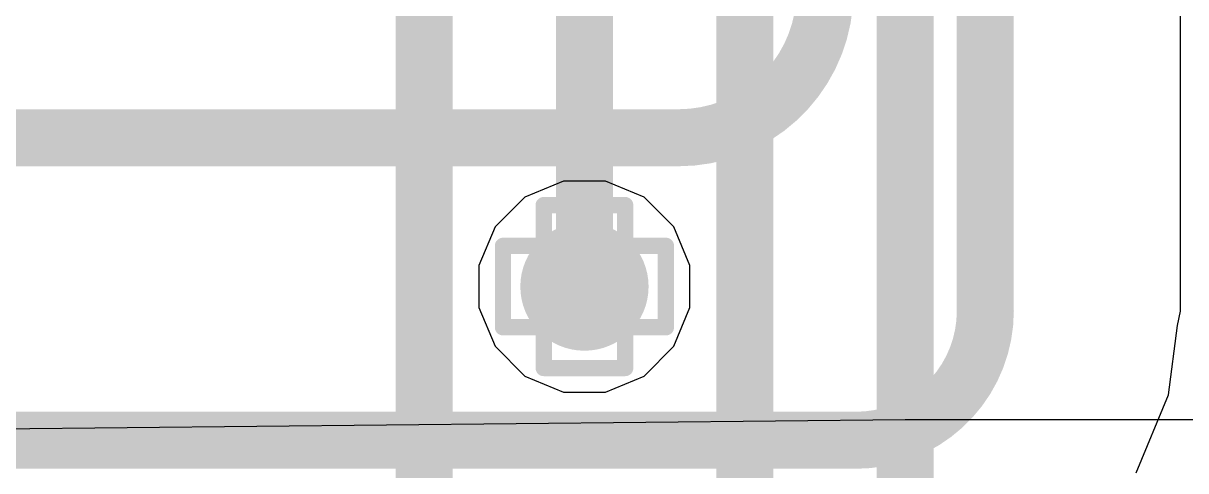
# Model space of a CAD drawing. Header units: inches. Extents: x -2 to 5376, y -4 to 5426.
# Drawn here: x 122.087 to 125.712, y 32.607 to 34.003 of the extents above; entities that cross this region are included whole.
import ezdxf

# ---------------------------------------------------------------- set-up
doc = ezdxf.new("R2010")
doc.units = ezdxf.units.IN
for name, color, linetype in [('Bottom Layer', 5, 'Continuous'), ('Drill Drawing', 1, 'Continuous'), ('Layer 1', 16, 'Continuous'), ('Layer 2', 76, 'Continuous'), ('Top Layer', 1, 'Continuous'), ('Via Holes', 16, 'Continuous')]:
    doc.layers.add(name, color=color, linetype=linetype)

msp = doc.modelspace()

# ---------------------------------------------------------------- hatches: boundary and pattern name
at = {"layer": 'Bottom Layer'}
h = msp.add_hatch(color=5, dxfattribs=at)
edge = h.paths.add_edge_path()
edge.add_arc((123.8366, 33.1818), 0.2, 0, 360)
at = {"layer": 'Layer 1'}
h = msp.add_hatch(color=16, dxfattribs=at)
edge = h.paths.add_edge_path()
edge.add_arc((123.8366, 33.1818), 0.2, 0, 360)
at = {"layer": 'Layer 2'}
h = msp.add_hatch(color=76, dxfattribs=at)
edge = h.paths.add_edge_path()
edge.add_arc((123.8366, 33.1818), 0.2, 0, 360)
at = {"layer": 'Top Layer'}
h = msp.add_hatch(color=1, dxfattribs=at)
edge = h.paths.add_edge_path()
edge.add_arc((123.8366, 33.1818), 0.2, 0, 360)
at = {"layer": 'Via Holes'}
h = msp.add_hatch(color=7, dxfattribs=at)
edge = h.paths.add_edge_path()
edge.add_arc((123.8366, 33.1818), 0.075, 0, 360)

# ---------------------------------------------------------------- linework, layer by layer
at = {"layer": 'Bottom Layer'}
for p, q in [((125.6952, 33.1056), (125.6952, 36.4204)), ((125.6861, 33.06), (125.6952, 33.1056)), ((125.6578, 32.8446), (125.6861, 33.06)), ((125.557, 32.6013), (125.6578, 32.8446))]:
    msp.add_line(p, q, dxfattribs=at)
for points in [[(125.0866, 33.1056, 0.1778, 0.1778, 0), (125.0866, 36.4204, 0.1778, 0.1778, 0)], [(124.5866, 34.102, 0.1778, 0.1778, -0.414214), (124.1305, 33.6459, 0.1778, 0.1778, 0)], [(112.0137, 33.6459, 0.1778, 0.1778, 0), (124.1305, 33.6459, 0.1778, 0.1778, 0)], [(125.0866, 33.1056, 0.1778, 0.1778, -0.414214), (124.6836, 32.7026, 0.1778, 0.1778, 0)], [(109.93, 32.7026, 0.1778, 0.1778, 0), (124.6836, 32.7026, 0.1778, 0.1778, 0)]]:
    msp.add_lwpolyline(points, format="xyseb", dxfattribs=at)
for points in [[(124.0861, 33.6459, 0.0889, 0.0889, 1), (124.175, 33.6459, 0.0889, 0.0889, 1)], [(124.0861, 33.6459, 0.0889, 0.0889, 1), (124.175, 33.6459, 0.0889, 0.0889, 1)], [(125.0422, 33.1056, 0.0889, 0.0889, 1), (125.1311, 33.1056, 0.0889, 0.0889, 1)], [(125.0422, 33.1056, 0.0889, 0.0889, 1), (125.1311, 33.1056, 0.0889, 0.0889, 1)], [(124.6391, 32.7026, 0.0889, 0.0889, 1), (124.728, 32.7026, 0.0889, 0.0889, 1)], [(124.6391, 32.7026, 0.0889, 0.0889, 1), (124.728, 32.7026, 0.0889, 0.0889, 1)]]:
    msp.add_lwpolyline(points, format="xyseb", close=True, dxfattribs=at)
at = {"layer": 'Drill Drawing'}
for points in [[(123.7096, 33.3088, 0.0508, 0.0508, 0), (123.7096, 33.4358, 0.0508, 0.0508, 0)], [(123.7096, 33.4358, 0.0508, 0.0508, 0), (123.9636, 33.4358, 0.0508, 0.0508, 0)], [(123.9636, 33.3088, 0.0508, 0.0508, 0), (123.9636, 33.4358, 0.0508, 0.0508, 0)], [(123.7604, 33.258, 0.0508, 0.0508, 0), (123.7604, 33.3342, 0.0508, 0.0508, 0)], [(123.7604, 33.3342, 0.0508, 0.0508, 0), (123.9128, 33.3342, 0.0508, 0.0508, 0)], [(123.9128, 33.258, 0.0508, 0.0508, 0), (123.9128, 33.3342, 0.0508, 0.0508, 0)], [(123.5826, 33.0548, 0.0508, 0.0508, 0), (123.5826, 33.3088, 0.0508, 0.0508, 0)], [(123.5826, 33.3088, 0.0508, 0.0508, 0), (123.7096, 33.3088, 0.0508, 0.0508, 0)], [(123.9636, 33.3088, 0.0508, 0.0508, 0), (124.0906, 33.3088, 0.0508, 0.0508, 0)], [(124.0906, 33.0548, 0.0508, 0.0508, 0), (124.0906, 33.3088, 0.0508, 0.0508, 0)], [(123.6842, 33.1056, 0.0508, 0.0508, 0), (123.6842, 33.258, 0.0508, 0.0508, 0)], [(123.6842, 33.258, 0.0508, 0.0508, 0), (123.7604, 33.258, 0.0508, 0.0508, 0)], [(123.9128, 33.258, 0.0508, 0.0508, 0), (123.989, 33.258, 0.0508, 0.0508, 0)], [(123.989, 33.1056, 0.0508, 0.0508, 0), (123.989, 33.258, 0.0508, 0.0508, 0)], [(123.6842, 33.1056, 0.0508, 0.0508, 0), (123.7604, 33.1056, 0.0508, 0.0508, 0)], [(123.7604, 33.0294, 0.0508, 0.0508, 0), (123.7604, 33.1056, 0.0508, 0.0508, 0)], [(123.9128, 33.1056, 0.0508, 0.0508, 0), (123.989, 33.1056, 0.0508, 0.0508, 0)], [(123.9128, 33.0294, 0.0508, 0.0508, 0), (123.9128, 33.1056, 0.0508, 0.0508, 0)], [(123.5826, 33.0548, 0.0508, 0.0508, 0), (123.7096, 33.0548, 0.0508, 0.0508, 0)], [(123.7096, 32.9278, 0.0508, 0.0508, 0), (123.7096, 33.0548, 0.0508, 0.0508, 0)], [(123.9636, 33.0548, 0.0508, 0.0508, 0), (124.0906, 33.0548, 0.0508, 0.0508, 0)], [(123.9636, 32.9278, 0.0508, 0.0508, 0), (123.9636, 33.0548, 0.0508, 0.0508, 0)], [(123.7604, 33.0294, 0.0508, 0.0508, 0), (123.9128, 33.0294, 0.0508, 0.0508, 0)], [(123.7096, 32.9278, 0.0508, 0.0508, 0), (123.9636, 32.9278, 0.0508, 0.0508, 0)]]:
    msp.add_lwpolyline(points, format="xyseb", dxfattribs=at)
for points in [[(123.6969, 33.4358, 0.0254, 0.0254, 1), (123.7223, 33.4358, 0.0254, 0.0254, 1)], [(123.6969, 33.4358, 0.0254, 0.0254, 1), (123.7223, 33.4358, 0.0254, 0.0254, 1)], [(123.9509, 33.4358, 0.0254, 0.0254, 1), (123.9763, 33.4358, 0.0254, 0.0254, 1)], [(123.9509, 33.4358, 0.0254, 0.0254, 1), (123.9763, 33.4358, 0.0254, 0.0254, 1)], [(123.7477, 33.3342, 0.0254, 0.0254, 1), (123.7731, 33.3342, 0.0254, 0.0254, 1)], [(123.7477, 33.3342, 0.0254, 0.0254, 1), (123.7731, 33.3342, 0.0254, 0.0254, 1)], [(123.9001, 33.3342, 0.0254, 0.0254, 1), (123.9255, 33.3342, 0.0254, 0.0254, 1)], [(123.9001, 33.3342, 0.0254, 0.0254, 1), (123.9255, 33.3342, 0.0254, 0.0254, 1)], [(123.5699, 33.3088, 0.0254, 0.0254, 1), (123.5953, 33.3088, 0.0254, 0.0254, 1)], [(123.5699, 33.3088, 0.0254, 0.0254, 1), (123.5953, 33.3088, 0.0254, 0.0254, 1)], [(123.6969, 33.3088, 0.0254, 0.0254, 1), (123.7223, 33.3088, 0.0254, 0.0254, 1)], [(123.6969, 33.3088, 0.0254, 0.0254, 1), (123.7223, 33.3088, 0.0254, 0.0254, 1)], [(123.9509, 33.3088, 0.0254, 0.0254, 1), (123.9763, 33.3088, 0.0254, 0.0254, 1)], [(123.9509, 33.3088, 0.0254, 0.0254, 1), (123.9763, 33.3088, 0.0254, 0.0254, 1)], [(124.0779, 33.3088, 0.0254, 0.0254, 1), (124.1033, 33.3088, 0.0254, 0.0254, 1)], [(124.0779, 33.3088, 0.0254, 0.0254, 1), (124.1033, 33.3088, 0.0254, 0.0254, 1)], [(123.6715, 33.258, 0.0254, 0.0254, 1), (123.6969, 33.258, 0.0254, 0.0254, 1)], [(123.6715, 33.258, 0.0254, 0.0254, 1), (123.6969, 33.258, 0.0254, 0.0254, 1)], [(123.7477, 33.258, 0.0254, 0.0254, 1), (123.7731, 33.258, 0.0254, 0.0254, 1)], [(123.7477, 33.258, 0.0254, 0.0254, 1), (123.7731, 33.258, 0.0254, 0.0254, 1)], [(123.9001, 33.258, 0.0254, 0.0254, 1), (123.9255, 33.258, 0.0254, 0.0254, 1)], [(123.9001, 33.258, 0.0254, 0.0254, 1), (123.9255, 33.258, 0.0254, 0.0254, 1)], [(123.9763, 33.258, 0.0254, 0.0254, 1), (124.0017, 33.258, 0.0254, 0.0254, 1)], [(123.9763, 33.258, 0.0254, 0.0254, 1), (124.0017, 33.258, 0.0254, 0.0254, 1)], [(123.6715, 33.1056, 0.0254, 0.0254, 1), (123.6969, 33.1056, 0.0254, 0.0254, 1)], [(123.6715, 33.1056, 0.0254, 0.0254, 1), (123.6969, 33.1056, 0.0254, 0.0254, 1)], [(123.7477, 33.1056, 0.0254, 0.0254, 1), (123.7731, 33.1056, 0.0254, 0.0254, 1)], [(123.7477, 33.1056, 0.0254, 0.0254, 1), (123.7731, 33.1056, 0.0254, 0.0254, 1)], [(123.9001, 33.1056, 0.0254, 0.0254, 1), (123.9255, 33.1056, 0.0254, 0.0254, 1)], [(123.9001, 33.1056, 0.0254, 0.0254, 1), (123.9255, 33.1056, 0.0254, 0.0254, 1)], [(123.9763, 33.1056, 0.0254, 0.0254, 1), (124.0017, 33.1056, 0.0254, 0.0254, 1)], [(123.9763, 33.1056, 0.0254, 0.0254, 1), (124.0017, 33.1056, 0.0254, 0.0254, 1)], [(123.5699, 33.0548, 0.0254, 0.0254, 1), (123.5953, 33.0548, 0.0254, 0.0254, 1)], [(123.5699, 33.0548, 0.0254, 0.0254, 1), (123.5953, 33.0548, 0.0254, 0.0254, 1)], [(123.6969, 33.0548, 0.0254, 0.0254, 1), (123.7223, 33.0548, 0.0254, 0.0254, 1)], [(123.6969, 33.0548, 0.0254, 0.0254, 1), (123.7223, 33.0548, 0.0254, 0.0254, 1)], [(123.9509, 33.0548, 0.0254, 0.0254, 1), (123.9763, 33.0548, 0.0254, 0.0254, 1)], [(123.9509, 33.0548, 0.0254, 0.0254, 1), (123.9763, 33.0548, 0.0254, 0.0254, 1)], [(124.0779, 33.0548, 0.0254, 0.0254, 1), (124.1033, 33.0548, 0.0254, 0.0254, 1)], [(124.0779, 33.0548, 0.0254, 0.0254, 1), (124.1033, 33.0548, 0.0254, 0.0254, 1)], [(123.7477, 33.0294, 0.0254, 0.0254, 1), (123.7731, 33.0294, 0.0254, 0.0254, 1)], [(123.7477, 33.0294, 0.0254, 0.0254, 1), (123.7731, 33.0294, 0.0254, 0.0254, 1)], [(123.9001, 33.0294, 0.0254, 0.0254, 1), (123.9255, 33.0294, 0.0254, 0.0254, 1)], [(123.9001, 33.0294, 0.0254, 0.0254, 1), (123.9255, 33.0294, 0.0254, 0.0254, 1)], [(123.6969, 32.9278, 0.0254, 0.0254, 1), (123.7223, 32.9278, 0.0254, 0.0254, 1)], [(123.6969, 32.9278, 0.0254, 0.0254, 1), (123.7223, 32.9278, 0.0254, 0.0254, 1)], [(123.9509, 32.9278, 0.0254, 0.0254, 1), (123.9763, 32.9278, 0.0254, 0.0254, 1)], [(123.9509, 32.9278, 0.0254, 0.0254, 1), (123.9763, 32.9278, 0.0254, 0.0254, 1)]]:
    msp.add_lwpolyline(points, format="xyseb", close=True, dxfattribs=at)
at = {"layer": 'Layer 1'}
for p, q in [((123.7712, 33.5108), (123.6502, 33.4607)), ((123.902, 33.5108), (123.7712, 33.5108)), ((124.023, 33.4607), (123.902, 33.5108)), ((123.6502, 33.4607), (123.5577, 33.3682)), ((124.1155, 33.3682), (124.023, 33.4607)), ((123.5577, 33.3682), (123.5076, 33.2473)), ((124.1656, 33.2473), (124.1155, 33.3682)), ((123.5076, 33.2473), (123.5076, 33.1164)), ((124.1656, 33.1164), (124.1656, 33.2473)), ((123.5076, 33.1164), (123.5577, 32.9955)), ((124.1155, 32.9955), (124.1656, 33.1164)), ((123.5577, 32.9955), (123.6502, 32.9029)), ((124.023, 32.9029), (124.1155, 32.9955)), ((123.6502, 32.9029), (123.7712, 32.8528)), ((123.902, 32.8528), (124.023, 32.9029)), ((123.7712, 32.8528), (123.902, 32.8528))]:
    msp.add_line(p, q, dxfattribs=at)
at = {"layer": 'Layer 2'}
for p, q in [((124.8366, 32.766), (120.1863, 32.7187)), ((126.6969, 32.766), (124.8366, 32.766))]:
    msp.add_line(p, q, dxfattribs=at)
at = {"layer": 'Top Layer'}
for points in [[(123.3366, 31.9786, 0.1778, 0.1778, 0), (123.3366, 35.9204, 0.1778, 0.1778, 0)], [(123.8366, 33.1818, 0.1778, 0.1778, 0), (123.8366, 35.9204, 0.1778, 0.1778, 0)], [(124.3366, 31.5494, 0.1778, 0.1778, 0), (124.3366, 35.9204, 0.1778, 0.1778, 0)], [(124.8366, 30.9018, 0.1778, 0.1778, 0), (124.8366, 35.9204, 0.1778, 0.1778, 0)]]:
    msp.add_lwpolyline(points, format="xyseb", dxfattribs=at)
msp.add_lwpolyline([(123.7922, 33.1818, 0.0889, 0.0889, 1), (123.8811, 33.1818, 0.0889, 0.0889, 1)], format="xyseb", close=True, dxfattribs=at)

doc.saveas('drawing.dxf')
